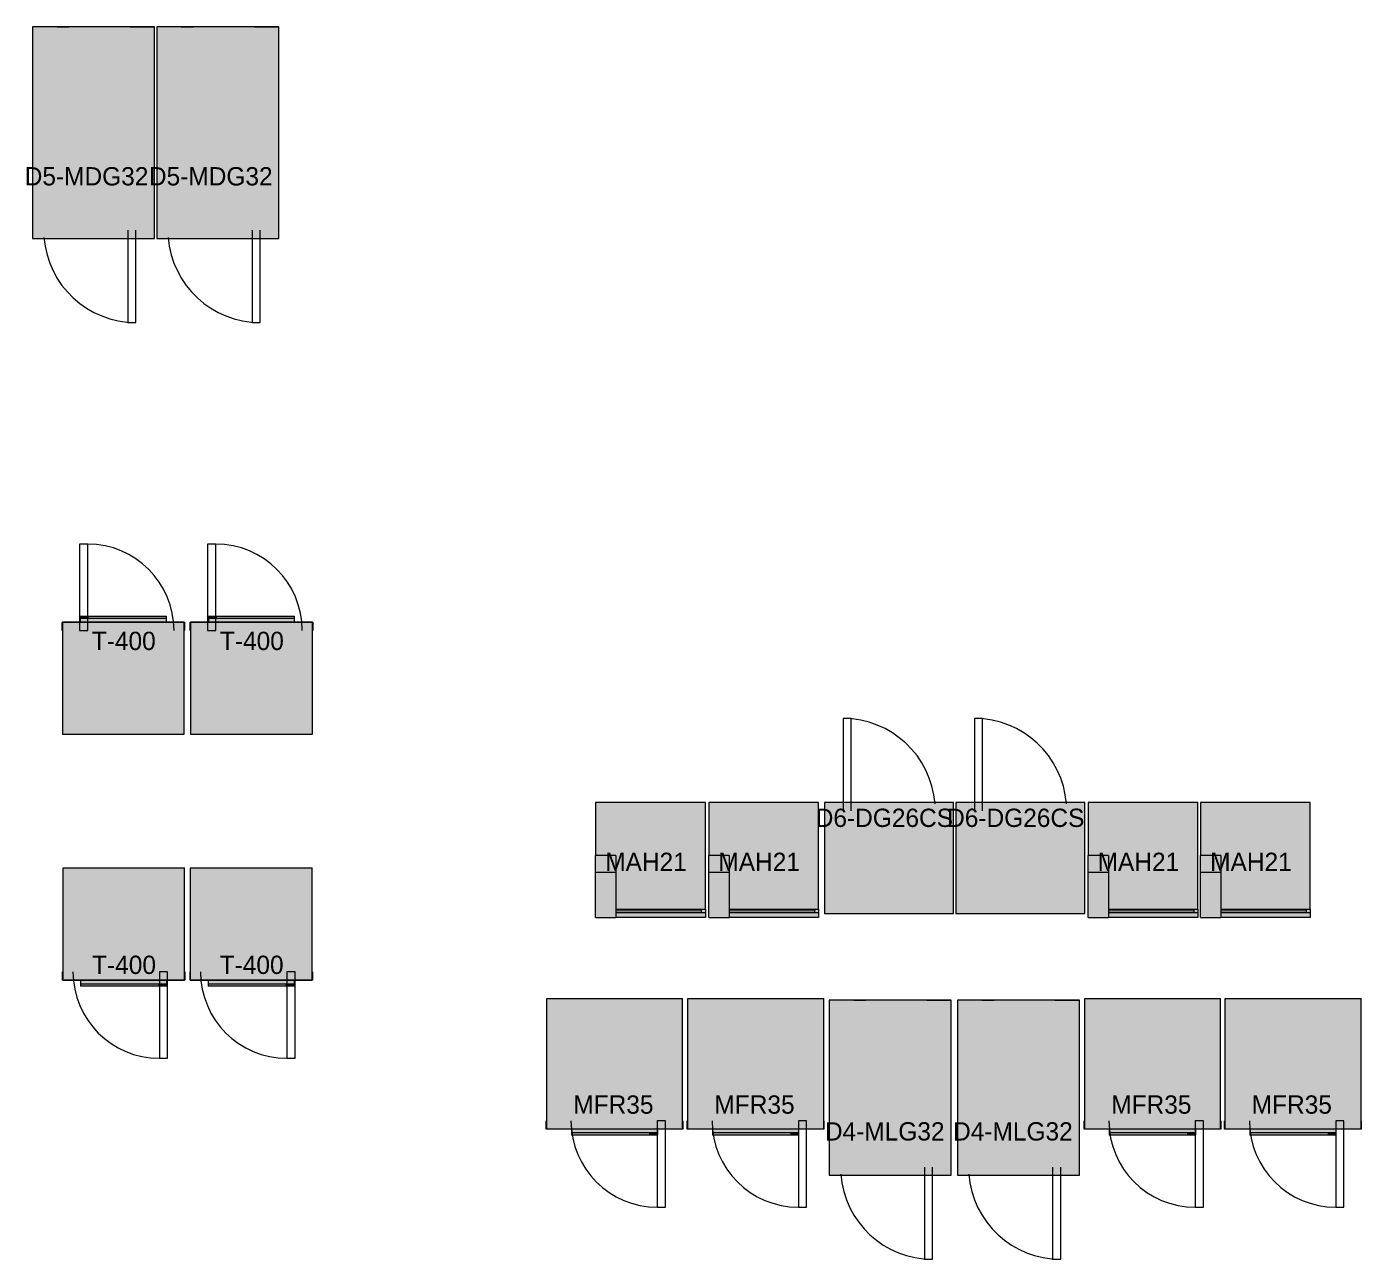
# Model space of a CAD drawing. Header units: inches. Extents: x -850 to 35, y 11821 to 12279.
# Drawn here: x -293 to 35.4, y 11963.1 to 12266.1 of the extents above; entities that cross this region are included whole.
import ezdxf

# ---------------------------------------------------------------- set-up
doc = ezdxf.new("R2010")
doc.units = ezdxf.units.IN
doc.header["$MEASUREMENT"] = 0
doc.layers.add('M-EQPM', color=50, linetype='Continuous', lineweight=9)
doc.layers.add('M-EQPM-IDEN', color=50, linetype='Continuous', lineweight=9)
doc.styles.add('Century Gothic', font='ufonts.com_century-gothic.ttf', dxfattribs={"height": 4.5})

# ---------------------------------------------------------------- blocks, each defined once
blk = doc.blocks.new('_Commerical Front Washer - MFR35-879403-EXISTING EQUIPMENT ON SITE')
at = {"layer": 'M-EQPM'}
for points in [[(21.11, 0), (21.11, 32), (-12.39, 32), (-12.39, 0), (11.93, 0)], [(5.11, 32), (5.11, 32.06), (-0.89, 32.06), (-0.89, 32)], [(7.36, 32), (7.36, 32.06), (5.11, 32.06), (5.11, 32)], [(15.11, 32), (15.11, 32.06), (9.11, 32.06), (9.11, 32)], [(21.11, 32), (21.11, 32.06), (15.11, 32.06), (15.11, 32)], [(21.17, -0.06), (21.17, 2), (21.11, 2), (21.11, 0), (-12.39, 0), (-12.39, 2), (-12.45, 2), (-12.45, -0.06), (21.11, -0.06)], [(12.96, -1.5), (12.99, -1.5), (12.99, -1), (-6.16, -1), (-6.16, -0.06), (-6.26, -0.06), (-6.26, -1.5), (11.93, -1.5)], [(14.78, -1), (14.75, -0.06), (-6.16, -0.06), (-6.16, -1), (14.75, -1)], [(14.78, -1.5), (14.99, -1.5), (14.99, -0.06), (14.78, -0.06), (14.75, -1), (12.99, -1), (12.99, -1.5), (14.75, -1.5)]]:
    blk.add_hatch(color=256, dxfattribs=at).paths.add_polyline_path(points, flags=0)
for p, q in [((21.11, 32), (-12.39, 32)), ((-12.39, 32), (-12.39, 0)), ((-0.89, 32.06), (5.11, 32.06)), ((-0.89, 32), (-0.89, 32.06)), ((5.11, 32.06), (5.11, 32)), ((5.11, 32.06), (7.36, 32.06)), ((7.36, 32.06), (7.36, 32)), ((9.11, 32.06), (15.11, 32.06)), ((9.11, 32), (9.11, 32.06)), ((15.11, 32.06), (15.11, 32)), ((15.11, 32.06), (21.11, 32.06)), ((21.11, 32), (21.11, 32.06)), ((21.11, 0), (21.11, 32)), ((-12.45, 2), (-12.39, 2)), ((-12.45, -0.06), (-12.45, 2)), ((-12.39, 0), (21.11, 0)), ((14.89, 2), (14.89, -19.25)), ((16.89, 2), (14.89, 2)), ((16.89, -19.25), (16.89, 2)), ((21.11, 2), (21.17, 2)), ((21.17, 2), (21.17, -0.06)), ((21.17, -0.06), (-12.45, -0.06)), ((-6.26, -0.06), (-6.26, -1.5)), ((-6.26, -0.06), (-6.26, -1)), ((12.99, -1.5), (-6.26, -1.5)), ((14.75, -1), (-6.22, -1)), ((12.99, -1), (12.99, -1.5)), ((14.99, -1.5), (12.99, -1.5)), ((14.99, -1.5), (14.99, -0.06)), ((14.99, -1), (14.99, -0.06)), ((14.89, -19.25), (16.89, -19.25))]:
    blk.add_line(p, q, dxfattribs=at)
blk.add_arc((14.89, 2), 21.25, 180, 270, dxfattribs=at)
blk = doc.blocks.new('_Stacked Dryer - D4 - MLG32-880945-EXISTING EQUIPMENT ON SITE')
at = {"layer": 'M-EQPM'}
for points in [[(19.36, 0), (19.36, 43), (-10.64, 43), (-10.64, 0), (14.66, 0)], [(-1.64, 43), (-1.64, 43.06), (-4.64, 43.06), (-4.64, 43)], [(19.36, 43), (19.36, 43.06), (13.36, 43.06), (13.36, 43), (14.66, 43)]]:
    blk.add_hatch(color=256, dxfattribs=at).paths.add_polyline_path(points, flags=0)
for p, q in [((19.36, 43), (-10.64, 43)), ((-10.64, 43), (-10.64, 0)), ((-4.64, 43.06), (-1.64, 43.06)), ((-4.64, 43.06), (-4.64, 43)), ((-1.64, 43), (-1.64, 43.06)), ((13.36, 43.06), (19.36, 43.06)), ((13.36, 43.06), (13.36, 43)), ((19.36, 43), (19.36, 43.06)), ((19.36, 0), (19.36, 43)), ((-10.64, 0), (19.36, 0)), ((12.77, 2), (12.77, -20.68)), ((14.77, -20.68), (14.77, 2)), ((12.77, -20.68), (14.77, -20.68))]:
    blk.add_line(p, q, dxfattribs=at)
blk.add_arc((14.77, 2), 22.68, 184.3791, 270, dxfattribs=at)
blk = doc.blocks.new('_Front Washer - MAH21-907727-EXISTING EQUIPMENT ON SITE')
at = {"layer": 'M-EQPM'}
for points in [[(-9.14, 28.25), (-9.14, 27.16), (12.86, 27.16), (12.86, 28.25)], [(-9.14, 27.16), (-9.14, 26.25), (12.86, 26.25), (12.86, 26.37), (-8.14, 26.37), (-8.14, 27.03), (12.86, 27.05), (12.86, 27.16)], [(-8.14, 27.03), (-8.14, 26.37), (12.86, 26.37), (12.86, 27.03)], [(12.86, 28.25), (12.86, 17.19), (17.86, 17.19), (17.86, 28.25)], [(12.86, 26.25), (-9.14, 26.25), (-9.14, 0), (17.86, 0), (17.86, 13.05), (12.86, 13.05), (12.86, 24.4)], [(12.86, 17.19), (12.86, 13.05), (17.86, 13.05), (17.86, 17.19)]]:
    blk.add_hatch(color=256, dxfattribs=at).paths.add_polyline_path(points, flags=0)
for p, q in [((-9.14, 27.16), (-9.14, 28.25)), ((-9.14, 28.25), (12.86, 28.25)), ((-9.14, 26.25), (-9.14, 27.16)), ((-9.14, 27.16), (12.86, 27.16)), ((-8.14, 26.37), (-8.14, 27.03)), ((-8.14, 27.03), (12.86, 27.03)), ((12.86, 26.37), (-8.14, 26.37)), ((12.86, 17.19), (12.86, 28.25)), ((17.86, 28.25), (12.86, 28.25)), ((17.86, 28.25), (17.86, 17.19)), ((12.86, 26.25), (-9.14, 26.25)), ((-9.14, 26.25), (-9.14, 0)), ((12.86, 13.05), (12.86, 17.19)), ((12.86, 17.19), (17.86, 17.19)), ((17.86, 17.19), (17.86, 13.05)), ((12.86, 13.05), (17.86, 13.05)), ((17.86, 0), (17.86, 13.05)), ((-9.14, 0), (17.86, 0))]:
    blk.add_line(p, q, dxfattribs=at)
blk = doc.blocks.new('_Stacked Dryer - D6 - DG26CS-906350-EXISTING EQUIPMENT ON SITE')
at = {"layer": 'M-EQPM'}
for points in [[(20.24, 27.25), (-11.51, 27.25), (-11.51, 0), (20.24, 0)], [(-5.51, 27.31), (-5.51, 27.25), (-2.51, 27.25), (-2.51, 27.31)], [(14.24, 27.31), (14.24, 27.25), (20.24, 27.25), (20.24, 27.31)]]:
    blk.add_hatch(color=256, dxfattribs=at).paths.add_polyline_path(points, flags=0)
for p, q in [((20.24, 27.25), (-11.51, 27.25)), ((-11.51, 27.25), (-11.51, 0)), ((-5.51, 27.31), (-2.51, 27.31)), ((-5.51, 27.31), (-5.51, 27.25)), ((-2.51, 27.25), (-2.51, 27.31)), ((14.24, 27.31), (20.24, 27.31)), ((14.24, 27.31), (14.24, 27.25)), ((20.24, 27.25), (20.24, 27.31)), ((20.24, 0), (20.24, 27.25)), ((-11.51, 0), (20.24, 0)), ((13.64, 2), (13.64, -20.68)), ((15.64, -20.68), (15.64, 2)), ((13.64, -20.68), (15.64, -20.68))]:
    blk.add_line(p, q, dxfattribs=at)
blk.add_arc((15.64, 2), 22.68, 184.3791, 270, dxfattribs=at)
blk = doc.blocks.new('_Commerical Front Washer - T-400-879405-EXISTING EQUIPMENT ON SITE')
at = {"layer": 'M-EQPM'}
for points in [[(19.36, 0), (19.36, 27.5), (-10.64, 27.5), (-10.64, 0), (15.45, 0)], [(3.36, 27.5), (3.36, 27.56), (-2.64, 27.56), (-2.64, 27.5)], [(7.36, 27.5), (7.36, 27.56), (3.36, 27.56), (3.36, 27.5)], [(13.36, 27.5), (13.36, 27.56), (7.36, 27.56), (7.36, 27.5)], [(19.36, 27.5), (19.36, 27.56), (13.36, 27.56), (13.36, 27.5)], [(19.36, -0.06), (19.42, -0.06), (19.42, 2), (19.36, 2), (19.36, 0), (-10.64, 0), (-10.64, 2), (-10.7, 2), (-10.7, -0.06), (15.45, -0.06)], [(11.77, -1.5), (12.99, -1.5), (12.99, -1), (-6.16, -1), (-6.16, -0.06), (-6.26, -0.06), (-6.26, -1.5), (11.47, -1.5)], [(14.78, -1), (14.75, -0.06), (-6.16, -0.06), (-6.16, -1), (14.75, -1)], [(14.78, -1.5), (14.99, -1.5), (14.99, -0.06), (14.78, -0.06), (14.75, -1), (12.99, -1), (12.99, -1.5), (14.75, -1.5)]]:
    blk.add_hatch(color=256, dxfattribs=at).paths.add_polyline_path(points, flags=0)
for p, q in [((19.36, 27.5), (-10.64, 27.5)), ((-10.64, 27.5), (-10.64, 0)), ((-2.64, 27.56), (3.36, 27.56)), ((-2.64, 27.5), (-2.64, 27.56)), ((3.36, 27.56), (3.36, 27.5)), ((3.36, 27.56), (7.36, 27.56)), ((7.36, 27.56), (13.36, 27.56)), ((7.36, 27.5), (7.36, 27.56)), ((13.36, 27.56), (13.36, 27.5)), ((13.36, 27.56), (19.36, 27.56)), ((19.36, 27.5), (19.36, 27.56)), ((19.36, 0), (19.36, 27.5)), ((-10.7, 2), (-10.64, 2)), ((-10.7, -0.06), (-10.7, 2)), ((-10.64, 0), (19.36, 0)), ((13.14, 2), (13.14, -19.25)), ((15.14, 2), (13.14, 2)), ((15.14, -19.25), (15.14, 2)), ((19.36, 2), (19.42, 2)), ((19.42, 2), (19.42, -0.06)), ((19.42, -0.06), (-10.7, -0.06)), ((-6.26, -0.06), (-6.26, -1.5)), ((-6.26, -0.06), (-6.26, -1)), ((12.99, -1.5), (-6.26, -1.5)), ((14.75, -1), (-6.22, -1)), ((12.99, -1), (12.99, -1.5)), ((14.99, -1.5), (12.99, -1.5)), ((14.99, -1.5), (14.99, -0.06)), ((14.99, -1), (14.99, -0.06)), ((13.14, -19.25), (15.14, -19.25))]:
    blk.add_line(p, q, dxfattribs=at)
blk.add_arc((13.14, 2), 21.25, 180, 270, dxfattribs=at)
blk = doc.blocks.new('_Stacked Dryer - D5 - MDG32PC-910682-EXISTING EQUIPMENT ON SITE')
at = {"layer": 'M-EQPM'}
for points in [[(19.36, 0), (19.36, 52), (-10.64, 52), (-10.64, 0), (4.22, 0)], [(-1.64, 52), (-1.64, 52.06), (-4.64, 52.06), (-4.64, 52)], [(19.36, 52), (19.36, 52.06), (13.36, 52.06), (13.36, 52)]]:
    blk.add_hatch(color=256, dxfattribs=at).paths.add_polyline_path(points, flags=0)
for p, q in [((19.36, 52), (-10.64, 52)), ((-10.64, 52), (-10.64, 0)), ((-4.64, 52.06), (-1.64, 52.06)), ((-4.64, 52.06), (-4.64, 52)), ((-1.64, 52), (-1.64, 52.06)), ((13.36, 52.06), (19.36, 52.06)), ((13.36, 52.06), (13.36, 52)), ((19.36, 52), (19.36, 52.06)), ((19.36, 0), (19.36, 52)), ((-10.64, 0), (19.36, 0)), ((12.77, 2), (12.77, -20.68)), ((14.77, -20.68), (14.77, 2)), ((12.77, -20.68), (14.77, -20.68))]:
    blk.add_line(p, q, dxfattribs=at)
blk.add_arc((14.77, 2), 22.68, 184.3791, 270, dxfattribs=at)

msp = doc.modelspace()

# ---------------------------------------------------------------- block references
at = {"layer": 'M-EQPM'}
for name, p in [('_Stacked Dryer - D5 - MDG32PC-910682-EXISTING EQUIPMENT ON SITE', (-280.86, 12214.08)), ('_Stacked Dryer - D5 - MDG32PC-910682-EXISTING EQUIPMENT ON SITE', (-250.3, 12214.08)), ('_Commerical Front Washer - T-400-879405-EXISTING EQUIPMENT ON SITE', (-273.47, 12031.72)), ('_Commerical Front Washer - T-400-879405-EXISTING EQUIPMENT ON SITE', (-242.08, 12031.72)), ('_Commerical Front Washer - MFR35-879403-EXISTING EQUIPMENT ON SITE', (-152.71, 11995.11)), ('_Commerical Front Washer - MFR35-879403-EXISTING EQUIPMENT ON SITE', (-117.99, 11995.11)), ('_Stacked Dryer - D4 - MLG32-880945-EXISTING EQUIPMENT ON SITE', (-84.87, 11983.73)), ('_Stacked Dryer - D4 - MLG32-880945-EXISTING EQUIPMENT ON SITE', (-53.35, 11983.73)), ('_Commerical Front Washer - MFR35-879403-EXISTING EQUIPMENT ON SITE', (-20.37, 11995.11)), ('_Commerical Front Washer - MFR35-879403-EXISTING EQUIPMENT ON SITE', (14.19, 11995.11))]:
    msp.add_blockref(name, p, dxfattribs=at)
at = {"layer": 'M-EQPM', "rotation": 180}
for name, p in [('_Commerical Front Washer - T-400-879405-EXISTING EQUIPMENT ON SITE', (-264.82, 12119.68)), ('_Commerical Front Washer - T-400-879405-EXISTING EQUIPMENT ON SITE', (-233.3, 12119.68)), ('_Stacked Dryer - D6 - DG26CS-906350-EXISTING EQUIPMENT ON SITE', (-76.48, 12075.34)), ('_Stacked Dryer - D6 - DG26CS-906350-EXISTING EQUIPMENT ON SITE', (-44.15, 12075.34)), ('_Front Washer - MAH21-907727-EXISTING EQUIPMENT ON SITE', (-135.14, 12075.38)), ('_Front Washer - MAH21-907727-EXISTING EQUIPMENT ON SITE', (-107.3, 12075.38)), ('_Front Washer - MAH21-907727-EXISTING EQUIPMENT ON SITE', (-14, 12075.38)), ('_Front Washer - MAH21-907727-EXISTING EQUIPMENT ON SITE', (13.68, 12075.38))]:
    msp.add_blockref(name, p, dxfattribs=at)

# ---------------------------------------------------------------- texts
at = {"layer": 'M-EQPM-IDEN', "char_height": 4.5, "attachment_point": 1, "style": 'Century Gothic'}
for s, insert, width in [('D5-MDG32', (-293.45, 12231.61), 40.905), ('D5-MDG32', (-262.89, 12231.61), 40.905), ('T-400', (-276.94, 12117.36), 18.6345), ('T-400', (-245.42, 12117.36), 18.6345), ('D6-DG26CS', (-98.85, 12073.86), 43.4805), ('D6-DG26CS', (-66.53, 12073.86), 43.4805), ('MAH21', (-150.64, 12063.03), 26.8155), ('MAH21', (-122.8, 12063.03), 26.8155), ('MAH21', (-29.5, 12063.03), 26.8155), ('MAH21', (-1.82, 12063.03), 26.8155), ('T-400', (-276.87, 12037.71), 18.6345), ('T-400', (-245.48, 12037.71), 18.6345), ('MFR35', (-158.49, 12003.35), 24.3915), ('MFR35', (-123.77, 12003.35), 24.3915), ('MFR35', (-26.15, 12003.35), 24.3915), ('MFR35', (8.41, 12003.35), 24.3915), ('D4-MLG32', (-96.59, 11996.76), 38.784), ('D4-MLG32', (-65.06, 11996.76), 38.784)]:
    msp.add_mtext(s, dxfattribs=dict(at, insert=insert, width=width))

doc.saveas('drawing.dxf')
